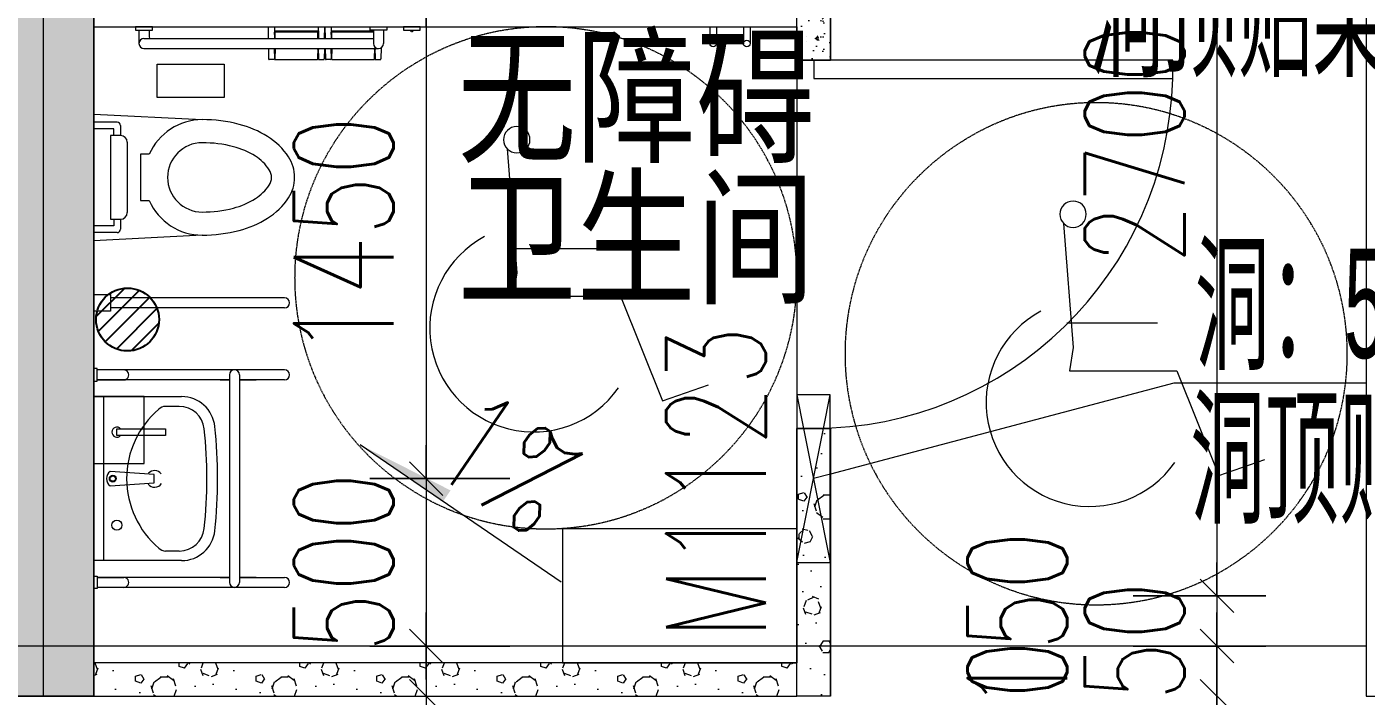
# Model space of a CAD drawing. Header units: millimetres. Extents: x 8533 to 398112, y -117646 to 105276.
# Drawn here: x 172696 to 176696, y 51555 to 53555 of the extents above; entities that cross this region are included whole.
import ezdxf

# ---------------------------------------------------------------- set-up
doc = ezdxf.new("R2010")
doc.units = ezdxf.units.MM
doc.linetypes.add('IMPORT-A-D0TE-BF$0$DOTE', pattern=[0])
doc.linetypes.add('IMPORT-A-wall-10F$0$DASH _2_', pattern=[3.5, 2.5, -1])
for name, color, linetype, lineweight in [('A-D0TE-BF$0$A-Axis-GRID', 1, 'IMPORT-A-D0TE-BF$0$DOTE', 13), ('A-PMDT-10F$0$0-现浇内墙构造柱-CABR', 31, 'Continuous', 13), ('A-PMDT-10F$0$0-预制内隔墙-CABR', 6, 'Continuous', 13), ('A-wall-10F$0$7A栋2层平面图$0$DS-洁具', 35, 'Continuous', 13), ('A-wall-10F$0$A-Dims', 140, 'Continuous', 13), ('A-wall-10F$0$A-int-BATH', 152, 'Continuous', 13), ('A-wall-10F$0$A-wall-ARCH', 7, 'Continuous', 13), ('A-wall-10F$0$A-wall-COL', 30, 'Continuous', 13), ('A-wall-10F$0$A-win', 3, 'Continuous', 13), ('A-wall-10F$0$A-win-TEXT', 212, 'Continuous', 13), ('A-wall-10F$0$DIM_SYMB', 3, 'Continuous', 13), ('A-wall-10F$0$PUB_TEXT', 7, 'Continuous', 13), ('H-TJ-10F$0$H-TZ-JZLD', 211, 'Continuous', 13), ('H-TJ-10F$0$H-TZ-JZLDBZ', 4, 'Continuous', 13), ('P-XHS-10F$0$PTA-PS排水地漏', 10, 'Continuous', 25), ('wall-10_12F$0$S-hatch', 253, 'Continuous', 13), ('wall-10_12F$0$S-wall', 31, 'Continuous', 13), ('塔楼-ARC-10F-20250714_dwg', 8, 'Continuous', 13)]:
    doc.layers.add(name, color=color, linetype=linetype, lineweight=lineweight)
doc.styles.add('Arial_2', font='arial.ttf', dxfattribs={"width": 0.5, "height": 326.200771})
doc.styles.add('Arial_5', font='arial.ttf', dxfattribs={"width": 0.8, "height": 326.200771})
doc.styles.add('Simplex', font='simplex_.ttf', dxfattribs={"width": 0.705882, "height": 297.5})

# ---------------------------------------------------------------- blocks, each defined once
blk = doc.blocks.new('塔楼-ARC-10F-20250714_dwg_A-D0TE-BF-2024562-10F_ARC_46_000_')
at = {"layer": 'A-D0TE-BF$0$A-Axis-GRID', "linetype": 'Continuous'}
for p, q in [((16450, -12600), (16450, -9300)), ((16450, -12450), (15800, -12450)), ((16600, -12450), (16450, -12450)), ((18700, -12450), (16600, -12450)), ((18800.1, -12450), (18700, -12450)), ((20400, -12450), (18800.1, -12450))]:
    blk.add_line(p, q, dxfattribs=at)
blk = doc.blocks.new('塔楼-ARC-10F-20250714_dwg__U142-V66-10F_ARC_46_000_')
at = {"layer": 'H-TJ-10F$0$H-TZ-JZLD'}
for p, q in [((0, 250), (19.9, 150)), ((79.6, 150), (99.5, 250)), ((0.1, -249.7), (79.6, 150)), ((19.9, 150), (99.5, -250)), ((99.5, -250), (99.5, 150)), ((0.1, -250), (99.5, -250))]:
    blk.add_line(p, q, dxfattribs=at)
at = {"layer": 'H-TJ-10F$0$H-TZ-JZLD', "flags": 128}
blk.add_lwpolyline([(99.5, 150), (99.5, 250), (0, 250), (0, -250)], dxfattribs=at)
blk = doc.blocks.new('塔楼-ARC-10F-20250714_dwg_H-TJ-10F-2024599-10F_ARC_46_000_')
at = {"layer": 'H-TJ-10F$0$H-TZ-JZLDBZ'}
blk.add_line((18800.1, -11936.6), (18749.7, -11950), dxfattribs=at)
at = {"layer": 'H-TJ-10F$0$H-TZ-JZLDBZ', "flags": 128}
blk.add_lwpolyline([(20400, -11664.8), (19825.3, -11664.8), (18800.1, -11936.6)], dxfattribs=at)
blk.add_blockref('塔楼-ARC-10F-20250714_dwg__U142-V66-10F_ARC_46_000_', (18700, -11950))
at = {"layer": 'H-TJ-10F$0$H-TZ-JZLDBZ', "char_height": 326.2, "attachment_point": 1, "line_spacing_factor": 0.941778, "style": 'Arial_2'}
for s, insert, width in [('洞顶贴梁底', (19572.1, -10388.5), 1532.145), ('洞：500X300', (19888.7, -11263.1), 1685.36), ('洞顶贴梁底', (19875, -11722.6), 1532.145)]:
    blk.add_mtext(s, dxfattribs=dict(at, insert=insert, width=width))
blk = doc.blocks.new('塔楼-ARC-10F-20250714_dwg__U142-V79-10F_ARC_46_000_')
at = {"layer": 'H-TJ-10F$0$H-TZ-JZLD'}
for p, q in [((0, 250), (19.9, 150)), ((79.6, 150), (99.5, 250)), ((0.1, -249.7), (79.6, 150)), ((19.9, 150), (99.5, -250))]:
    blk.add_line(p, q, dxfattribs=at)
at = {"layer": 'H-TJ-10F$0$H-TZ-JZLD', "flags": 128}
for points in [[(99.5, 150), (99.5, 250), (0, 250), (0, -250)], [(0.1, -250), (99.5, -250), (99.5, 150)]]:
    blk.add_lwpolyline(points, dxfattribs=at)
blk = doc.blocks.new('塔楼-ARC-10F-20250714_dwg_H-TJ-10F-V80-10F_ARC_46_000_')
at = {"layer": 'H-TJ-10F$0$H-TZ-JZLDBZ'}
blk.add_line((18800.1, -11936.6), (18749.7, -11950), dxfattribs=at)
at = {"layer": 'H-TJ-10F$0$H-TZ-JZLDBZ', "flags": 128}
blk.add_lwpolyline([(20400, -11664.8), (19825.3, -11664.8), (18800.1, -11936.6)], dxfattribs=at)
blk.add_blockref('塔楼-ARC-10F-20250714_dwg__U142-V79-10F_ARC_46_000_', (18700, -11950))
at = {"layer": 'H-TJ-10F$0$H-TZ-JZLDBZ', "char_height": 326.2, "attachment_point": 1, "line_spacing_factor": 0.941778, "style": 'Arial_2'}
for s, insert, width in [('洞顶贴梁底', (19572.1, -10388.5), 1532.145), ('洞：500X300', (19888.7, -11263.1), 1685.36), ('洞顶贴梁底', (19875, -11722.6), 1532.145)]:
    blk.add_mtext(s, dxfattribs=dict(at, insert=insert, width=width))
blk = doc.blocks.new('塔楼-ARC-10F-20250714_dwg_wall-10_12F-2024600-10F_ARC_46_000_')
at = {"layer": 'wall-10_12F$0$S-hatch'}
blk.add_hatch(color=256, dxfattribs=at).paths.add_polyline_path([(15800, -12600), (16600, -12600), (16600, -9300), (16300, -9300), (16300, -12300), (15800, -12300)], flags=0)
at = {"layer": 'wall-10_12F$0$S-wall'}
for p, q in [((16600, -10500), (16600, -10600)), ((16600, -10600), (16600, -12500)), ((16600, -12500), (16600, -12600))]:
    blk.add_line(p, q, dxfattribs=at)
at = {"layer": 'wall-10_12F$0$S-wall', "flags": 128}
blk.add_lwpolyline([(16600, -12600), (16300, -12600), (15800, -12600), (15800, -12300), (16300, -12300)], dxfattribs=at)
blk = doc.blocks.new('塔楼-ARC-10F-20250714_dwg_P-XHS-10F$0$$TwtSys$00000141-2024618-10F_ARC_46_000_')
at = {"layer": 'P-XHS-10F$0$PTA-PS排水地漏', "flags": 128}
for points in [[(-10.1, 91.8), (-94.2, 7.7)], [(35.1, 87.2), (-87.2, -35.1)], [(66.5, 66.5), (-66.5, -66.5)], [(87.6, 32.9), (-32.4, -87.1)], [(92.3, -11.4), (11.4, -92.3)]]:
    blk.add_lwpolyline(points, close=True, dxfattribs=at)
at = {"layer": 'P-XHS-10F$0$PTA-PS排水地漏'}
blk.add_circle((0, 0), 94, dxfattribs=at)
blk.add_circle((0, 0), 94, dxfattribs=at)
blk = doc.blocks.new('塔楼-ARC-10F-20250714_dwg_P-XHS-10F-2024623-10F_ARC_46_000_')
blk.add_blockref('塔楼-ARC-10F-20250714_dwg_P-XHS-10F$0$$TwtSys$00000141-2024618-10F_ARC_46_000_', (16700.9, -11474.6))
blk = doc.blocks.new('塔楼-ARC-10F-20250714_dwg_A-wall-10F$0$wza-2024781-10F_ARC_46_000_')
at = {"layer": 'A-wall-10F$0$A-int-BATH', "color": 8}
blk.add_line((1403.6, 876.7), (1674, 876.7), dxfattribs=at)
at = {"layer": 'A-wall-10F$0$A-int-BATH', "color": 8, "flags": 128}
blk.add_lwpolyline([(1393.4, 1174.3), (1422.3, 803.6), (1412.1, 733.9), (1731.8, 733.9), (1857.6, 421), (1995.4, 468.6)], dxfattribs=at)
at = {"layer": 'A-wall-10F$0$A-int-BATH', "color": 8}
for centre, radius, start, end in [((1422.3, 1201.5), 39.4, 0, 180), ((1422.3, 1201.5), 39.4, 180, 0), ((1472.6, 638.5), 310.1, 118.1334, 324.8359)]:
    blk.add_arc(centre, radius, start, end, dxfattribs=at)
blk = doc.blocks.new('塔楼-ARC-10F-20250714_dwg_A-wall-10F$0$7A栋2层平面图$0$坐便器2-2024782-10F_ARC_46_000_')
at = {"layer": 'A-wall-10F$0$7A栋2层平面图$0$DS-洁具'}
for p, q in [((-209087.1, 24796.9), (-209087.1, 24796.9)), ((-209029, 24726.9), (-209029, 24796.9)), ((-208983.5, 24796.9), (-208995, 24796.9)), ((-208699, 24726.9), (-208699, 24796.9)), ((-209254, 24226.9), (-209254, 24746.9)), ((-209224, 24226.9), (-209224, 24746.9)), ((-208759, 24696.9), (-208969, 24696.9)), ((-208479, 24646.9), (-208479, 23946.9)), ((-208424, 24661.9), (-208464, 24661.9)), ((-208424, 24631.9), (-208444, 24631.9)), ((-208512, 24258.3), (-208512, 24272.6)), ((-208512, 24254), (-208512, 24129)), ((-208479, 24275.1), (-208510, 24274.6)), ((-208479, 24257.3), (-208481.5, 24257.3)), ((-208481.5, 24255), (-208479, 24255)), ((-208414, 24276.2), (-208449, 24275.6)), ((-208437, 24255.3), (-208437, 24256.8)), ((-208429, 24254), (-208429, 24129)), ((-208512, 24124.8), (-208512, 24110.5)), ((-208481.5, 24128), (-208479, 24128)), ((-208479, 24125.8), (-208481.5, 24125.8)), ((-208437, 24127.7), (-208437, 24126.2)), ((-208512, 24088.9), (-208512, 24103.2)), ((-208512, 24084.6), (-208512, 23959.6)), ((-208479, 24108), (-208510, 24108.5)), ((-208479, 24105.7), (-208510, 24105.2)), ((-208479, 24087.9), (-208481.5, 24087.9)), ((-208481.5, 24085.6), (-208479, 24085.6)), ((-208437, 24085.9), (-208437, 24087.4)), ((-208429, 24084.6), (-208429, 23961.9)), ((-208424, 23961.9), (-208464, 23961.9)), ((-208414, 23971.9), (-208414, 23921.9)), ((-208512, 23955.4), (-208512, 23941.1)), ((-208476.5, 23938.5), (-208510, 23939.1)), ((-208481.5, 23958.6), (-208479, 23958.6)), ((-208479, 23956.4), (-208481.5, 23956.4)), ((-208454, 23931.9), (-208464, 23931.9)), ((-208414, 23821.9), (-208414, 23871.9))]:
    blk.add_line(p, q, dxfattribs=at)
at = {"layer": 'A-wall-10F$0$7A栋2层平面图$0$DS-洁具', "flags": 128}
for points in [[(-209264, 24796.9), (-209214, 24796.9), (-209214, 24746.9), (-209264, 24746.9)], [(-208525.6, 24607.3), (-208525.6, 24407.3), (-208625.6, 24407.3), (-208625.6, 24607.3)]]:
    blk.add_lwpolyline(points, close=True, dxfattribs=at)
for points in [[(-209036.5, 24472.9), (-209053.1, 24796.9), (-209053.1, 24796.9), (-208675, 24796.9), (-208691.5, 24472.9)], [(-208989, 24736.9), (-209009, 24736.9), (-209009, 24796.9)], [(-208739, 24736.9), (-208719, 24736.9), (-208719, 24796.9)], [(-208709, 24716.9), (-208739, 24716.9), (-208739, 24746.9), (-208989, 24746.9), (-208989, 24716.9), (-209019, 24716.9)], [(-208795, 24631), (-208795, 24656.9), (-208933, 24656.9), (-208933, 24631)], [(-208449, 24646.9), (-208449, 24626.9), (-208449, 23961.9)], [(-208414, 24671.9), (-208424, 24671.9), (-208424, 24621.9), (-208414, 24621.9)], [(-208414, 24621.9), (-208414, 24671.9), (-208414, 24276.6)], [(-208511, 24255), (-208497.5, 24255), (-208497.5, 24257.3), (-208511, 24257.3)], [(-208497.5, 24255), (-208493.5, 24255), (-208493.5, 24257.3), (-208497.5, 24257.3)], [(-208493.5, 24257.3), (-208481.5, 24257.3), (-208481.5, 24255), (-208493.5, 24255)], [(-208426, 24257.3), (-208431, 24257.3), (-208433.5, 24257.3), (-208436, 24257.3), (-208449, 24257.3)], [(-208449, 24255), (-208437.3, 24255), (-208433.5, 24255), (-208430, 24255), (-208430, 24256.8)], [(-208436.8, 24257), (-208433.5, 24257), (-208430.2, 24257)], [(-208414, 24257.3), (-208426, 24257.3), (-208426, 24125.8), (-208414, 24125.8)], [(-208511, 24128), (-208497.5, 24128), (-208497.5, 24125.8), (-208511, 24125.8)], [(-208497.5, 24128), (-208493.5, 24128), (-208493.5, 24125.8), (-208497.5, 24125.8)], [(-208493.5, 24125.8), (-208481.5, 24125.8), (-208481.5, 24128), (-208493.5, 24128)], [(-208449, 24128), (-208437.3, 24128), (-208433.5, 24128), (-208430, 24128), (-208430, 24126.2)], [(-208426, 24125.8), (-208431, 24125.8), (-208433.5, 24125.8), (-208436, 24125.8), (-208449, 24125.8)], [(-208436.8, 24126), (-208433.5, 24126), (-208430.2, 24126)], [(-208511, 24085.6), (-208497.5, 24085.6), (-208497.5, 24087.9), (-208511, 24087.9)], [(-208497.5, 24085.6), (-208493.5, 24085.6), (-208493.5, 24087.9), (-208497.5, 24087.9)], [(-208493.5, 24087.9), (-208481.5, 24087.9), (-208481.5, 24085.6), (-208493.5, 24085.6)], [(-208449, 24107.4), (-208414, 24106.8), (-208449, 24106.2)], [(-208426, 24087.9), (-208431, 24087.9), (-208433.5, 24087.9), (-208436, 24087.9), (-208449, 24087.9)], [(-208449, 24085.6), (-208437.3, 24085.6), (-208433.5, 24085.6), (-208430, 24085.6), (-208430, 24087.4)], [(-208436.8, 24087.6), (-208433.5, 24087.6), (-208430.2, 24087.6)], [(-208414, 24087.9), (-208426, 24087.9), (-208426, 23961.9)], [(-208414, 23921.9), (-208424, 23921.9), (-208424, 23971.9), (-208414, 23971.9)], [(-208511, 23958.6), (-208497.5, 23958.6), (-208497.5, 23956.4), (-208511, 23956.4)], [(-208497.5, 23958.6), (-208493.5, 23958.6), (-208493.5, 23956.4), (-208497.5, 23956.4)], [(-208493.5, 23956.4), (-208481.5, 23956.4), (-208481.5, 23958.6), (-208493.5, 23958.6)], [(-208424, 23931.9), (-208454, 23931.9), (-208459, 23931.9)], [(-208424, 23851.4), (-208424, 23846.9), (-208429.7, 23846.9)], [(-208427.9, 23850.6), (-208424, 23846.9), (-208427.8, 23843)], [(-208414, 23871.9), (-208424, 23871.9), (-208424, 23821.9), (-208414, 23821.9)]]:
    blk.add_lwpolyline(points, dxfattribs=at)
at = {"layer": 'A-wall-10F$0$7A栋2层平面图$0$DS-洁具'}
for centre, radius, start, end in [((-209019, 24726.9), 10, 180, 270), ((-208709, 24726.9), 10, 270, 0), ((-208969, 24716.9), 20, 180, 270), ((-208759, 24716.9), 20, 270, 0), ((-208464, 24646.9), 15, 0, 180), ((-208864, 24472.9), 172.5, 113.5782, 180), ((-208864, 24472.9), 172.5, 0, 66.4218), ((-208444, 24626.9), 5, 90, 180), ((-208864, 24472.9), 103.5, 0, 180), ((-208596.4, 24472.9), 440.1, 180, 194.5143), ((-208596.4, 24472.9), 371.1, 180, 194.5142), ((-209131.6, 24472.9), 371.1, 345.4858, 360), ((-209131.6, 24472.9), 440.1, 345.4857, 360), ((-208728.4, 24438.7), 303.8, 194.5143, 212.0054), ((-208728.4, 24438.7), 234.8, 194.5143, 212.0054), ((-208999.6, 24438.7), 234.8, 327.9946, 345.4857), ((-208999.6, 24438.7), 303.8, 327.9946, 345.4857), ((-208811.7, 24386.7), 136.5, 212.0054, 236.4659), ((-208916.3, 24386.7), 136.5, 303.5341, 327.9946), ((-208811.7, 24386.7), 205.5, 212.0054, 236.4659), ((-208864, 24307.7), 41.8, 236.466, 270), ((-208864, 24307.7), 41.8, 270, 303.534), ((-208916.3, 24386.7), 205.5, 303.5341, 327.9946), ((-208510, 24272.6), 2, 91, 180), ((-208511, 24258.3), 1, 180, 270), ((-208511, 24254), 1, 90, 180), ((-208437.3, 24255.3), 0.3, 270, 0), ((-208436.8, 24256.8), 0.2, 90, 180), ((-208436.3, 24257.3), 0.3, 270, 350.4059), ((-208430.7, 24257.3), 0.3, 189.5941, 270), ((-208430.2, 24256.8), 0.2, 0, 90), ((-208430, 24254), 1, 0, 90), ((-209239, 24226.9), 15, 180, 0), ((-208864, 24307.7), 110.8, 236.4659, 270), ((-208864, 24307.7), 110.8, 270, 303.5341), ((-208511, 24129), 1, 180, 270), ((-208511, 24124.8), 1, 90, 180), ((-208437.3, 24127.7), 0.3, 0, 90), ((-208436.8, 24126.2), 0.2, 180, 270), ((-208436.3, 24125.7), 0.3, 9.5941, 90), ((-208430.7, 24125.7), 0.3, 90, 170.4059), ((-208430.2, 24126.2), 0.2, 270, 0), ((-208430, 24129), 1, 270, 0), ((-208510, 24110.5), 2, 180, 269), ((-208510, 24103.2), 2, 91, 180), ((-208511, 24088.9), 1, 180, 270), ((-208511, 24084.6), 1, 90, 180), ((-208437.3, 24085.9), 0.3, 270, 0), ((-208436.8, 24087.4), 0.2, 90, 180), ((-208436.3, 24087.9), 0.3, 270, 350.4059), ((-208430.7, 24087.9), 0.3, 189.5941, 270), ((-208430.2, 24087.4), 0.2, 0, 90), ((-208430, 24084.6), 1, 0, 90), ((-208464, 23946.9), 15, 90, 180), ((-208511, 23959.6), 1, 180, 270), ((-208511, 23955.4), 1, 90, 180), ((-208510, 23941.1), 2, 180, 269), ((-208464, 23946.9), 15, 180, 270)]:
    blk.add_arc(centre, radius, start, end, dxfattribs=at)
blk = doc.blocks.new('塔楼-ARC-10F-20250714_dwg_A-wall-10F$0$无障碍洗手盆-2024783-10F_ARC_46_000_')
at = {"layer": 'A-wall-10F$0$7A栋2层平面图$0$DS-洁具'}
for p, q in [((1947.5, 2136.6), (1457.5, 2136.6)), ((1486.3, 1910.3), (1486.3, 1951)), ((1918.5, 1910.4), (1918.5, 1951.4)), ((2012.7, 1760.7), (1392.7, 1760.7)), ((2012.7, 1730.7), (1392.7, 1730.7))]:
    blk.add_line(p, q, dxfattribs=at)
at = {"layer": 'A-wall-10F$0$7A栋2层平面图$0$DS-洁具', "flags": 128}
for points in [[(1374, 2155.7), (1374, 2165.7), (1411.1, 2165.7), (1411.1, 2155.7)], [(1831.5, 2096.6), (1851.5, 2096.6), (1851.5, 1951.6), (1831.5, 1951.6)]]:
    blk.add_lwpolyline(points, close=True, dxfattribs=at)
for points in [[(1457.6, 1903.4), (1457.6, 2165.7), (1947.5, 2165.7), (1947.5, 1903.4)], [(1747.6, 2165), (1747.6, 2015), (1947.7, 2015), (1947.7, 2165.1), (1747.6, 2165.1)], [(1994, 2165.7), (1994, 2155.7), (2031.1, 2155.7), (2031.1, 2165.7)], [(1377.5, 1595.7), (1377.5, 2116), (1377.5, 2155.7)], [(1407.5, 1788.1), (1407.5, 1760.7), (1407.5, 2116), (1407.5, 2155.7), (1407.5, 2076)], [(1997.5, 1788.1), (1997.5, 1760.7), (1997.5, 2116), (1997.5, 2155.7), (1997.5, 2076)], [(2027.5, 1595.7), (2027.5, 2116), (2027.5, 2155.7)], [(1680.9, 2116.9), (1690.5, 1985.7), (1714.5, 1985.7), (1724.1, 2116.9)], [(1407.5, 1712.5), (1407.5, 1730.7), (1407.5, 1680.7), (1407.5, 1730.7), (1407.5, 1595.7)], [(1997.5, 1595.7), (1997.5, 1730.7), (1997.5, 1680.7), (1997.5, 1730.7), (1997.5, 1712.5)]]:
    blk.add_lwpolyline(points, dxfattribs=at)
at = {"layer": 'A-wall-10F$0$7A栋2层平面图$0$DS-洁具'}
for centre, radius in [((1563.6, 2096.6), 15), ((1702.5, 2108.9), 10.2), ((1702.5, 2108.9), 8)]:
    blk.add_circle(centre, radius, dxfattribs=at)
for centre, radius, start, end in [((1702.5, 2100.9), 26.9, 36.5311, 143.4689), ((1841.5, 2096.6), 15, 311.8103, 228.1897), ((1392.5, 2076), 15, 179.817, 0.183), ((1702.5, 1795.6), 271.9, 40.3852, 139.7172), ((2012.5, 2076), 15, 179.817, 0.183), ((1701.6, 1984.1), 24.9, 128.6906, 236.5136), ((1701.6, 1984.1), 24.9, 308.656, 46.1397), ((1514.3, 1951), 28, 133.2419, 180), ((1890.5, 1951.4), 28, 0, 46.8457), ((1557.6, 1903.4), 100, 180.0165, 263.8842), ((1561.3, 1910.3), 75, 180.0605, 264.0083), ((1843.5, 1910.3), 75, 275.975, 0.0602), ((1847.6, 1903.4), 100, 276.1149, 0.0165), ((1702.6, 3256.8), 1461.1, 263.8842, 276.1149), ((1702.6, 3256.6), 1428.6, 264.0083, 275.975), ((1392.7, 1745.7), 15, 90, 270), ((2012.7, 1745.7), 15, 270, 90), ((1392.5, 1595.7), 15, 180, 0), ((2012.5, 1595.7), 15, 180, 0)]:
    blk.add_arc(centre, radius, start, end, dxfattribs=at)
blk = doc.blocks.new('塔楼-ARC-10F-20250714_dwg_A-wall-10F$0$$DorLib2D$00000001-2024802-10F_ARC_46_000_')
at = {"layer": 'A-wall-10F$0$A-win'}
for p, q in [((18800, -10700), (18750, -10700)), ((19822.5, -10700), (18800, -10700))]:
    blk.add_line(p, q, dxfattribs=at)
at = {"layer": 'A-wall-10F$0$A-win', "flags": 128}
blk.add_lwpolyline([(18750, -10700), (18750, -10755), (19822.5, -10755), (19822.5, -10700)], dxfattribs=at)
at = {"layer": 'A-wall-10F$0$A-win'}
blk.add_arc((18750, -10727.5), 1072.5, 270, 358.5307, dxfattribs=at)
blk = doc.blocks.new('塔楼-ARC-10F-20250714_dwg_A-wall-10F$0$_ArchTick-V98-10F_ARC_46_000_')
at = {"layer": 'A-wall-10F$0$A-Dims'}
for p, q in [((0, 0), (0.5, 0.5)), ((-0.5, -0.5), (0, 0))]:
    blk.add_line(p, q, dxfattribs=at)
blk = doc.blocks.new('塔楼-ARC-10F-20250714_dwg_A-wall-10F$0$_ArchTick-2024809-10F_ARC_46_000_')
at = {"layer": 'A-wall-10F$0$A-Dims'}
blk.add_line((-0.5, -0.5), (0.5, 0.5), dxfattribs=at)
blk = doc.blocks.new('塔楼-ARC-10F-20250714_dwg_A-wall-10F-2024810-10F_ARC_46_000_')
at = {"layer": 'A-wall-10F$0$DIM_SYMB'}
blk.add_hatch(color=256, dxfattribs=at).paths.add_polyline_path([(17643, -12018.1), (17665.6, -11985.1), (17395.4, -11848.7)], flags=0)
at = {"layer": 'A-wall-10F$0$7A栋2层平面图$0$DS-洁具'}
for p, q in [((18440, -10600), (18440, -10650)), ((18460, -10600), (18460, -10650)), ((18540, -10600), (18540, -10650)), ((18560, -10600), (18560, -10650)), ((18000, -12100), (18000, -12500)), ((18000, -12500), (18700, -12500))]:
    blk.add_line(p, q, dxfattribs=at)
at = {"layer": 'A-wall-10F$0$7A栋2层平面图$0$DS-洁具', "flags": 128}
blk.add_lwpolyline([(18700, -12500), (18700, -12100), (18000, -12100)], dxfattribs=at)
at = {"layer": 'A-wall-10F$0$7A栋2层平面图$0$DS-洁具'}
for centre in [(18450, -10650), (18550, -10650)]:
    blk.add_circle(centre, 10, dxfattribs=at)
at = {"layer": 'A-wall-10F$0$A-Dims'}
for p, q in [((17592.8, -12500), (17592.8, -12600)), ((17592.8, -12550), (17592.8, -12500)), ((17424.7, -12600), (17842.8, -12600)), ((17592.8, -12600), (17592.8, -12700))]:
    blk.add_line(p, q, dxfattribs=at)
at = {"layer": 'A-wall-10F$0$A-Dims', "flags": 128}
for points in [[(19954.4, -9700), (19954.4, -9600), (19954.4, -12300), (19954.4, -12200)], [(17592.8, -10600), (17592.8, -11950), (17592.8, -11850)], [(17592.8, -11950), (17592.8, -12450), (17592.8, -12500)], [(19704.4, -12300), (20100, -12300), (19704.4, -12300)], [(19954.4, -12300), (19954.4, -12450), (19954.4, -12350)], [(17592.8, -12500), (17592.8, -12450), (17592.8, -12350)], [(19704.4, -12450), (20100, -12450), (19704.4, -12450)], [(19954.4, -12550), (19954.4, -12450), (19954.4, -12600), (19954.4, -12800), (19954.4, -12900)], [(19954.4, -13500), (19954.4, -12800), (19954.4, -12700), (19954.4, -12600), (19954.4, -12500)]]:
    blk.add_lwpolyline(points, dxfattribs=at)
for points in [[(17592.8, -10600), (17592.8, -10500)], [(17842.8, -11950), (17424.7, -11950)], [(17842.8, -12450), (17424.7, -12450)]]:
    blk.add_lwpolyline(points, close=True, dxfattribs=at)
at = {"layer": 'A-wall-10F$0$A-int-BATH', "linetype": 'IMPORT-A-wall-10F$0$DASH _2_'}
for centre, start, end in [((17950, -11350), 360, 180), ((17950, -11350), 0, 180), ((19593.5, -11576.8), 360, 180), ((19593.5, -11576.8), 0, 180), ((17950, -11350), 180, 360), ((17950, -11350), 180, 360), ((19593.5, -11576.8), 180, 360), ((19593.5, -11576.8), 180, 360)]:
    blk.add_arc(centre, 750, start, end, dxfattribs=at)
at = {"layer": 'A-wall-10F$0$A-wall-ARCH'}
for p, q in [((18700, -10600), (18700, -10700)), ((18700, -10700), (18800, -10700)), ((18700, -11800), (18700, -12500)), ((18800, -12600), (18800, -12581.5))]:
    blk.add_line(p, q, dxfattribs=at)
at = {"layer": 'A-wall-10F$0$A-wall-ARCH', "flags": 128}
for points in [[(18800, -10700), (18800, -10600), (18800, -10450)], [(18700, -10500), (16600, -10500), (16600, -10600), (18700, -10600)], [(18800, -12580.5), (18800, -11800), (18700.1, -11800)], [(18700, -12500), (16600, -12500), (16600, -12600)]]:
    blk.add_lwpolyline(points, dxfattribs=at)
at = {"layer": 'A-wall-10F$0$A-wall-COL'}
for p, q in [((16600, -10600), (16600, -10500)), ((16600, -12500), (16600, -10600)), ((16600, -12600), (16600, -12500))]:
    blk.add_line(p, q, dxfattribs=at)
at = {"layer": 'A-wall-10F$0$A-wall-COL', "flags": 128}
for points in [[(20400, -9400), (20400, -12600), (21200, -12600)], [(16300, -9600), (16300, -12300), (15800, -12300), (15800, -12600), (16600, -12600)]]:
    blk.add_lwpolyline(points, dxfattribs=at)
at = {"layer": 'A-wall-10F$0$A-win'}
blk.add_line((18700, -10700), (18700, -11800), dxfattribs=at)
at = {"layer": 'A-wall-10F$0$DIM_SYMB'}
blk.add_line((17995.8, -12259.7), (17395.4, -11848.7), dxfattribs=at)
at = {"rotation": 90}
for name, p in [('塔楼-ARC-10F-20250714_dwg_A-wall-10F$0$7A栋2层平面图$0$坐便器2-2024782-10F_ARC_46_000_', (41396.9, 197814)), ('塔楼-ARC-10F-20250714_dwg_A-wall-10F$0$无障碍洗手盆-2024783-10F_ARC_46_000_', (18765.7, -13652.5))]:
    blk.add_blockref(name, p, dxfattribs=at)
for name, p in [('塔楼-ARC-10F-20250714_dwg_A-wall-10F$0$$DorLib2D$00000001-2024802-10F_ARC_46_000_', (0, 0)), ('塔楼-ARC-10F-20250714_dwg_A-wall-10F$0$wza-2024781-10F_ARC_46_000_', (16440.9, -12138.8)), ('塔楼-ARC-10F-20250714_dwg_A-wall-10F$0$wza-2024781-10F_ARC_46_000_', (18102.3, -12361.6))]:
    blk.add_blockref(name, p)
at = {"xscale": 100, "yscale": 100, "zscale": 100}
for name, p, rotation in [('塔楼-ARC-10F-20250714_dwg_A-wall-10F$0$_ArchTick-2024809-10F_ARC_46_000_', (17592.8, -11950), 270), ('塔楼-ARC-10F-20250714_dwg_A-wall-10F$0$_ArchTick-2024809-10F_ARC_46_000_', (17592.8, -11950), 270), ('塔楼-ARC-10F-20250714_dwg_A-wall-10F$0$_ArchTick-2024809-10F_ARC_46_000_', (19954.4, -12300), 270), ('塔楼-ARC-10F-20250714_dwg_A-wall-10F$0$_ArchTick-2024809-10F_ARC_46_000_', (19954.4, -12300), 270), ('塔楼-ARC-10F-20250714_dwg_A-wall-10F$0$_ArchTick-2024809-10F_ARC_46_000_', (17592.8, -12450), 270), ('塔楼-ARC-10F-20250714_dwg_A-wall-10F$0$_ArchTick-2024809-10F_ARC_46_000_', (17592.8, -12450), 90), ('塔楼-ARC-10F-20250714_dwg_A-wall-10F$0$_ArchTick-2024809-10F_ARC_46_000_', (19954.4, -12450), 270), ('塔楼-ARC-10F-20250714_dwg_A-wall-10F$0$_ArchTick-2024809-10F_ARC_46_000_', (19954.4, -12450), 90), ('塔楼-ARC-10F-20250714_dwg_A-wall-10F$0$_ArchTick-V98-10F_ARC_46_000_', (17592.8, -12600), 90), ('塔楼-ARC-10F-20250714_dwg_A-wall-10F$0$_ArchTick-2024809-10F_ARC_46_000_', (19954.4, -12600), 270), ('塔楼-ARC-10F-20250714_dwg_A-wall-10F$0$_ArchTick-2024809-10F_ARC_46_000_', (19954.4, -12600), 90)]:
    blk.add_blockref(name, p, dxfattribs=dict(at, rotation=rotation))
at = {"layer": 'A-wall-10F$0$A-Dims', "color": 7, "char_height": 297.5, "attachment_point": 2, "rotation": 90, "line_spacing_factor": 1.125731, "style": 'Simplex'}
for s, insert, width in [('2700', (19559.5, -10950), 917.896), ('1450', (17197.9, -11225), 871.284), ('500', (17197.9, -12200), 688.422), ('150', (19209.5, -12375), 641.81), ('150', (19559.5, -12525), 641.81), ('200', (19209.5, -12700), 688.422)]:
    blk.add_mtext(s, dxfattribs=dict(at, insert=insert, width=width))
at = {"layer": 'A-wall-10F$0$A-win-TEXT', "insert": (18309.1, -12429.2), "char_height": 297.5, "width": 1100.758, "attachment_point": 1, "rotation": 90, "line_spacing_factor": 1.125731, "style": 'Simplex'}
blk.add_mtext('M1123', dxfattribs=at)
at = {"layer": 'A-wall-10F$0$DIM_SYMB', "color": 7, "insert": (17754.9, -11666.6), "char_height": 297.5, "width": 437.435, "attachment_point": 1, "rotation": 325.6091, "line_spacing_factor": 1.125731, "style": 'Simplex'}
blk.add_mtext('1%', dxfattribs=at)
at = {"layer": 'A-wall-10F$0$PUB_TEXT', "char_height": 326.2, "width": 1458.179, "attachment_point": 1, "line_spacing_factor": 0.941778, "style": 'Arial_5'}
for s, insert in [('无障碍', (17685.9, -10645.2)), ('卫生间', (17685.9, -11067.3))]:
    blk.add_mtext(s, dxfattribs=dict(at, insert=insert))
blk = doc.blocks.new('塔楼-ARC-10F-20250714_dwg_A-PMDT-10F$0$scsccacccasc-2024811-10F_ARC_46_000_')
at = {"layer": 'A-PMDT-10F$0$0-现浇内墙构造柱-CABR'}
h = blk.add_hatch(dxfattribs=at)
h.set_pattern_fill('FP_75', color=8, style=0, pattern_type=2)
h.set_pattern_definition([(50, (-1215060.28, -96673.95), (91.0919515, -7.9692214), [9.525, -104.775]), (355, (-1215060.28, -96673.95), (-17.6212137, 95.528304), [7.62, -83.82]), (100.451, (-1215052.69, -96674.61), (73.47116, 87.5588356), [8.095, -89.045]), (46.184, (-1215060.28, -96648.55), (135.5397932, -21.0212763), [14.288, -157.163]), (96.636, (-1215048.99, -96650.3), (118.7016924, 123.714161), [12.142, -133.567]), (351.184, (-1215060.28, -96648.55), (118.701732, 123.7121415), [11.43, -125.73]), (21, (-1215047.58, -96654.9), (75.807619, -51.133226), [9.525, -104.775]), (326, (-1215047.58, -96654.9), (30.90118, 92.0938712), [7.62, -83.82]), (71.451, (-1215041.265, -96659.16), (106.7086904, 40.961158), [8.095, -89.045]), (37.5, (-1215060.282, -96673.948), (1.5441614, 42.2775379), [0, -82.804, 0, -85.09, -84.137]), (37.5, (-1215060.282, -96673.948), (1.5441614, 42.2775379), [-167.894, 0, -84.137]), (7.5, (-1215060.28, -96673.95), (33.40971906, 50.0903735), [0, -48.514, 0, -80.899, -32.068]), (7.5, (-1215060.28, -96673.95), (33.40971906, 50.0903735), [-129.413, 0, -32.068]), (327.5, (-1215088.603, -96673.948), (67.7955125, -2.86403464), [0, -31.75, 0, -99.06, -131.445]), (327.5, (-1215088.603, -96673.948), (67.7955125, -2.86403464), [-130.81, 0, -131.445]), (317.5, (-1215101.303, -96673.95), (74.0641054, 12.713012), [0, -41.275, 0, -65.786, -93.345]), (317.5, (-1215101.303, -96673.95), (74.0641054, 12.713012), [-107.061, 0, -93.345])])
h.paths.add_polyline_path([(1443649.9, 177734.9), (1443749.8, 177734.9), (1443749.8, 177984.9), (1443649.8, 177984.9), (1443649.8, 177734.9)], flags=0)
at = {"layer": 'A-PMDT-10F$0$0-预制内隔墙-CABR'}
h = blk.add_hatch(dxfattribs=at)
h.set_pattern_fill('FP_74', color=8, style=0, pattern_type=2)
h.set_pattern_definition([(0, (32008.57, -132652.3), (180, 360), [0, -360]), (0, (31797.97, -132700.9), (180, 360), [0, -360]), (0, (31914.97, -132704.5), (180, 360), [0, -360]), (0, (32042.77, -132598.3), (180, 360), [0, -360]), (0, (31893.37, -132722.5), (180, 360), [0, -360]), (0, (32078.77, -132371.5), (180, 360), [0, -360]), (0, (31968.97, -132400.3), (180, 360), [0, -360]), (0, (32026.57, -132445.3), (180, 360), [0, -360]), (0, (31733.17, -132452.5), (180, 360), [0, -360]), (0, (31909.57, -132468.7), (180, 360), [0, -360]), (0, (31841.17, -132560.5), (180, 360), [0, -360]), (0, (31844.77, -132695.5), (180, 360), [0, -360]), (0, (31979.77, -132709.9), (180, 360), [0, -360]), (0, (32078.77, -132551.5), (180, 360), [0, -360]), (0, (31742.17, -132607.3), (180, 360), [0, -360]), (0, (31772.77, -132546.1), (180, 360), [0, -360]), (0, (31913.17, -132571.3), (180, 360), [0, -360]), (0, (31862.77, -132623.5), (180, 360), [0, -360]), (0, (31833.97, -132504.7), (180, 360), [0, -360]), (0, (31878.97, -132369.7), (180, 360), [0, -360]), (0, (31756.57, -132682.9), (180, 360), [0, -360]), (0, (31954.57, -132443.5), (180, 360), [0, -360]), (0, (31787.17, -132438.1), (180, 360), [0, -360]), (0, (31758.37, -132391.3), (180, 360), [0, -360]), (130.601, (32056.654, -132484.203), (-899.99401095, 1080.00451829), [15.805, -6622.267]), (18.435, (32030.94, -132477.346), (899.999712, 360.0008173), [16.263, -2260.577]), (90, (32030.94, -132492.77), (180, 360), [15.429, -704.571]), (161.565, (32046.37, -132497.917), (-899.999712, 360.0008173), [16.263, -2260.577]), (53.13, (32046.37, -132497.92), (180.000643, 359.9996784), [17.143, -1782.857]), (135, (32060.08, -132681.35), (-180.000395, 360.000083), [14.546, -1003.688]), (45, (32039.51, -132681.35), (180.000395, 360.000083), [14.546, -1003.688]), (135, (32049.8, -132691.63), (-180.000395, 360.000083), [14.546, -1003.688]), (45, (32049.8, -132691.63), (180.000395, 360.000083), [14.546, -1003.688]), (116.565, (31886.94, -132439.63), (0.00064, 720.00047), [19.166, -383.326]), (180, (31878.37, -132422.5), (-180, 360), [20.571, -339.429]), (63.435, (31849.23, -132439.63), (-0.00064, 720.00047), [19.166, -383.326]), (116.565, (31857.8, -132456.77), (0.00064, 720.00047), [19.166, -383.326]), (0, (31857.8, -132456.77), (180, 360), [20.571, -339.429]), (63.435, (31878.37, -132456.77), (-0.00064, 720.00047), [19.166, -383.326]), (107.103, (32022.368, -132561.346), (-540.00850919, 1799.9978929), [23.317, -9769.741]), (143.973, (32015.51, -132539.06), (-3420.0161914, 2519.9778829), [23.317, -4873.212]), (180, (31996.65, -132525.35), (-180, 360), [22.286, -337.714]), (36.027, (31955.51, -132539.06), (3420.0161914, 2519.9778829), [23.317, -4873.212]), (71.565, (31948.654, -132559.63), (540.0016279, 1799.9995846), [21.684, -2255.156]), (107.103, (31955.511, -132581.917), (-540.00850919, 1799.9978929), [23.317, -9769.741]), (143.973, (31974.368, -132595.63), (-3420.0161914, 2519.9778829), [23.317, -4873.212]), (0, (31974.37, -132595.63), (180, 360), [22.286, -337.714]), (36.027, (31996.654, -132595.63), (3420.0161914, 2519.9778829), [23.317, -4873.212]), (71.565, (32015.51, -132581.917), (540.0016279, 1799.9995846), [21.684, -2255.156]), (150.255, (32025.797, -132393.346), (-539.9992313, 360.0005247), [13.821, -2888.592]), (90, (32013.8, -132400.2), (180, 360), [13.714, -706.286]), (29.745, (32013.797, -132400.203), (539.9987352, 360.001393), [13.821, -2888.592]), (116.565, (31941.8, -132648.77), (0.00064, 720.00047), [19.166, -383.326]), (168.69, (31933.226, -132631.63), (-1620.000044, 360.0021005), [17.482, -3653.811]), (41.186, (31902.368, -132640.203), (4499.9945308, 3960.00564996), [18.223, -7635.481]), (90, (31902.37, -132657.35), (180, 360), [17.143, -702.857]), (138.814, (31916.083, -132669.346), (-4499.9945308, 3960.00564996), [18.223, -7635.481]), (16.699, (31916.083, -132669.346), (5940.00732194, 1799.97470682), [17.898, -7499.122]), (60.945, (31933.226, -132664.203), (180.0024462, 359.99838221), [17.65, -7395.204]), (109.983, (31790.94, -132497.917), (-899.99566353, 2520.00135072), [20.065, -8407.319]), (155.556, (31784.083, -132479.06), (-2339.99934806, 1080.00204116), [20.714, -8679.079]), (24.444, (31746.368, -132479.06), (2339.99934806, 1080.00204116), [20.714, -8679.079]), (70.017, (31739.511, -132497.917), (899.99566353, 2520.00135072), [20.065, -8407.318]), (109.983, (31746.368, -132516.774), (-899.99566353, 2520.00135072), [20.065, -8407.319]), (160.017, (31765.226, -132523.63), (-900.0010179, 359.9985858), [20.065, -4193.626]), (19.983, (31765.226, -132523.63), (900.0010179, 359.9985858), [20.065, -4193.627]), (70.017, (31784.083, -132516.774), (899.99566353, 2520.00135072), [20.065, -8407.318]), (122.005, (31924.654, -132530.49), (-179.9974222, 360.0010759), [16.173, -3380.06]), (18.435, (31900.654, -132521.917), (899.999712, 360.0008173), [16.263, -2260.577]), (90, (31900.65, -132537.35), (180, 360), [15.429, -704.571]), (161.565, (31916.083, -132542.49), (-899.999712, 360.0008173), [16.263, -2260.577]), (54.462, (31916.083, -132542.49), (1260.0095602, 1799.99285837), [14.747, -6178.927]), (116.565, (31820.08, -132617.92), (0.00064, 720.00047), [19.166, -383.326]), (180, (31811.5, -132600.77), (-180, 360), [18.857, -341.143]), (59.036, (31782.368, -132617.917), (180.00147126, 359.9996326), [19.992, -4178.293]), (120.964, (31792.654, -132635.06), (-180.00147126, 359.9996326), [19.992, -4178.293]), (0, (31792.65, -132635.06), (180, 360), [18.857, -341.143]), (63.435, (31811.5, -132635.06), (-0.00064, 720.00047), [19.166, -383.326])])
h.paths.add_polyline_path([(1443649.9, 175834.9), (1443749.8, 175834.9), (1443749.9, 175853.4), (1443749.9, 176634.9), (1443649.9, 176634.9), (1443649.8, 175834.9)], flags=0)
h = blk.add_hatch(dxfattribs=at)
h.set_pattern_fill('FP_68', color=8, style=0, pattern_type=2)
h.set_pattern_definition([(0, (32008.44, -131396), (180, 360), [0, -360]), (0, (31797.84, -131444.6), (180, 360), [0, -360]), (0, (31914.84, -131448.2), (180, 360), [0, -360]), (0, (32042.64, -131342), (180, 360), [0, -360]), (0, (31893.24, -131466.2), (180, 360), [0, -360]), (0, (32078.64, -131115.2), (180, 360), [0, -360]), (0, (31968.84, -131144), (180, 360), [0, -360]), (0, (32026.44, -131189), (180, 360), [0, -360]), (0, (31733.04, -131196.2), (180, 360), [0, -360]), (0, (31909.44, -131212.4), (180, 360), [0, -360]), (0, (31841.04, -131304.2), (180, 360), [0, -360]), (0, (31844.64, -131439.2), (180, 360), [0, -360]), (0, (31979.64, -131453.6), (180, 360), [0, -360]), (0, (32078.64, -131295.2), (180, 360), [0, -360]), (0, (31742.04, -131351), (180, 360), [0, -360]), (0, (31772.64, -131289.8), (180, 360), [0, -360]), (0, (31913.04, -131315), (180, 360), [0, -360]), (0, (31862.64, -131367.2), (180, 360), [0, -360]), (0, (31833.84, -131248.4), (180, 360), [0, -360]), (0, (31878.84, -131113.4), (180, 360), [0, -360]), (0, (31756.44, -131426.6), (180, 360), [0, -360]), (0, (31954.44, -131187.2), (180, 360), [0, -360]), (0, (31787.04, -131181.8), (180, 360), [0, -360]), (0, (31758.24, -131135), (180, 360), [0, -360]), (130.601, (32056.527, -131227.904), (-899.99401095, 1080.00451829), [15.805, -6622.267]), (18.435, (32030.813, -131221.047), (899.999712, 360.0008173), [16.263, -2260.577]), (90, (32030.81, -131236.48), (180, 360), [15.429, -704.571]), (161.565, (32046.24, -131241.62), (-899.999712, 360.0008173), [16.263, -2260.577]), (53.13, (32046.24, -131241.62), (180.000643, 359.9996784), [17.143, -1782.857]), (135, (32059.96, -131425.05), (-180.000395, 360.000083), [14.546, -1003.688]), (45, (32039.38, -131425.05), (180.000395, 360.000083), [14.546, -1003.688]), (135, (32049.67, -131435.33), (-180.000395, 360.000083), [14.546, -1003.688]), (45, (32049.67, -131435.33), (180.000395, 360.000083), [14.546, -1003.688]), (116.565, (31886.8, -131183.33), (0.00064, 720.00047), [19.166, -383.326]), (180, (31878.24, -131166.2), (-180, 360), [20.571, -339.429]), (63.435, (31849.1, -131183.33), (-0.00064, 720.00047), [19.166, -383.326]), (116.565, (31857.67, -131200.48), (0.00064, 720.00047), [19.166, -383.326]), (0, (31857.67, -131200.48), (180, 360), [20.571, -339.429]), (63.435, (31878.24, -131200.48), (-0.00064, 720.00047), [19.166, -383.326]), (107.103, (32022.241, -131305.047), (-540.00850919, 1799.9978929), [23.317, -9769.741]), (143.973, (32015.384, -131282.76), (-3420.0161914, 2519.9778829), [23.317, -4873.212]), (180, (31996.53, -131269.05), (-180, 360), [22.286, -337.714]), (36.027, (31955.384, -131282.76), (3420.0161914, 2519.9778829), [23.317, -4873.212]), (71.565, (31948.527, -131303.333), (540.0016279, 1799.9995846), [21.684, -2255.156]), (107.103, (31955.384, -131325.619), (-540.00850919, 1799.9978929), [23.317, -9769.741]), (143.973, (31974.24, -131339.333), (-3420.0161914, 2519.9778829), [23.317, -4873.212]), (0, (31974.24, -131339.33), (180, 360), [22.286, -337.714]), (36.027, (31996.527, -131339.333), (3420.0161914, 2519.9778829), [23.317, -4873.212]), (71.565, (32015.384, -131325.62), (540.0016279, 1799.9995846), [21.684, -2255.156]), (150.255, (32025.67, -131137.047), (-539.9992313, 360.0005247), [13.821, -2888.592]), (90, (32013.67, -131143.9), (180, 360), [13.714, -706.286]), (29.745, (32013.67, -131143.904), (539.9987352, 360.001393), [13.821, -2888.592]), (116.565, (31941.67, -131392.48), (0.00064, 720.00047), [19.166, -383.326]), (168.69, (31933.098, -131375.333), (-1620.000044, 360.0021005), [17.482, -3653.811]), (41.186, (31902.241, -131383.904), (4499.9945308, 3960.00564996), [18.223, -7635.481]), (90, (31902.24, -131401.05), (180, 360), [17.143, -702.857]), (138.814, (31915.955, -131413.047), (-4499.9945308, 3960.00564996), [18.223, -7635.481]), (16.699, (31915.955, -131413.047), (5940.00732194, 1799.97470682), [17.898, -7499.122]), (60.945, (31933.098, -131407.904), (180.0024462, 359.99838221), [17.65, -7395.204]), (109.983, (31790.813, -131241.619), (-899.99566353, 2520.00135072), [20.065, -8407.319]), (155.556, (31783.955, -131222.761), (-2339.99934806, 1080.00204116), [20.714, -8679.079]), (24.444, (31746.241, -131222.761), (2339.99934806, 1080.00204116), [20.714, -8679.079]), (70.017, (31739.384, -131241.619), (899.99566353, 2520.00135072), [20.065, -8407.318]), (109.983, (31746.241, -131260.476), (-899.99566353, 2520.00135072), [20.065, -8407.319]), (160.017, (31765.098, -131267.333), (-900.0010179, 359.9985858), [20.065, -4193.626]), (19.983, (31765.098, -131267.333), (900.0010179, 359.9985858), [20.065, -4193.627]), (70.017, (31783.955, -131260.476), (899.99566353, 2520.00135072), [20.065, -8407.318]), (122.005, (31924.527, -131274.19), (-179.9974222, 360.0010759), [16.173, -3380.06]), (18.435, (31900.527, -131265.62), (899.999712, 360.0008173), [16.263, -2260.577]), (90, (31900.53, -131281.05), (180, 360), [15.429, -704.571]), (161.565, (31915.955, -131286.19), (-899.999712, 360.0008173), [16.263, -2260.577]), (54.462, (31915.955, -131286.19), (1260.0095602, 1799.99285837), [14.747, -6178.927]), (116.565, (31819.96, -131361.62), (0.00064, 720.00047), [19.166, -383.326]), (180, (31811.4, -131344.48), (-180, 360), [18.857, -341.143]), (59.036, (31782.24, -131361.62), (180.00147126, 359.9996326), [19.992, -4178.293]), (120.964, (31792.527, -131378.76), (-180.00147126, 359.9996326), [19.992, -4178.293]), (0, (31792.53, -131378.76), (180, 360), [18.857, -341.143]), (63.435, (31811.4, -131378.76), (-0.00064, 720.00047), [19.166, -383.326])])
h.paths.add_polyline_path([(1443649.8, 175834.9), (1443649.8, 175934.9), (1441549.8, 175934.9), (1441549.8, 175834.9), (1443180.9, 175834.9)], flags=0)
at = {"layer": 'A-PMDT-10F$0$0-现浇内墙构造柱-CABR', "color": 8, "flags": 128}
blk.add_lwpolyline([(1443649.8, 177984.9), (1443749.8, 177984.9), (1443749.8, 177734.9), (1443649.8, 177734.9), (1443649.8, 177984.9)], dxfattribs=at)
at = {"layer": 'A-PMDT-10F$0$0-预制内隔墙-CABR', "color": 8, "flags": 128}
blk.add_lwpolyline([(1443649.9, 176634.9), (1443749.9, 176634.9), (1443749.9, 175834.9), (1443649.8, 175834.9), (1443649.8, 176634.9)], dxfattribs=at)
blk.add_lwpolyline([(1443649.8, 175934.9), (1441549.8, 175934.9), (1441549.8, 175834.9), (1443649.8, 175834.9)], close=True, dxfattribs=at)
blk = doc.blocks.new('塔楼-ARC-10F-20250714_dwg_A-PMDT-10F-2024812-10F_ARC_46_000_')
for name, p in [('塔楼-ARC-10F-20250714_dwg_A-wall-10F-2024810-10F_ARC_46_000_', (0, 0)), ('塔楼-ARC-10F-20250714_dwg_A-D0TE-BF-2024562-10F_ARC_46_000_', (0, 0)), ('塔楼-ARC-10F-20250714_dwg_P-XHS-10F-2024623-10F_ARC_46_000_', (0, 0)), ('塔楼-ARC-10F-20250714_dwg_H-TJ-10F-2024599-10F_ARC_46_000_', (0, 0)), ('塔楼-ARC-10F-20250714_dwg_H-TJ-10F-V80-10F_ARC_46_000_', (0, 0)), ('塔楼-ARC-10F-20250714_dwg_A-PMDT-10F$0$scsccacccasc-2024811-10F_ARC_46_000_', (-1424949.8, -188434.9)), ('塔楼-ARC-10F-20250714_dwg_wall-10_12F-2024600-10F_ARC_46_000_', (0, 0))]:
    blk.add_blockref(name, p)
blk = doc.blocks.new('塔楼-ARC-10F-20250714_dwg-2024558-10F_ARC_46_000_')
blk.add_blockref('塔楼-ARC-10F-20250714_dwg_A-PMDT-10F-2024812-10F_ARC_46_000_', (1173208, 610815.5))

msp = doc.modelspace()

# ---------------------------------------------------------------- block references
at = {"layer": '塔楼-ARC-10F-20250714_dwg', "color": 7}
msp.add_blockref('塔楼-ARC-10F-20250714_dwg-2024558-10F_ARC_46_000_', (-1016911.6, -546660.4), dxfattribs=at)

doc.saveas('drawing.dxf')
